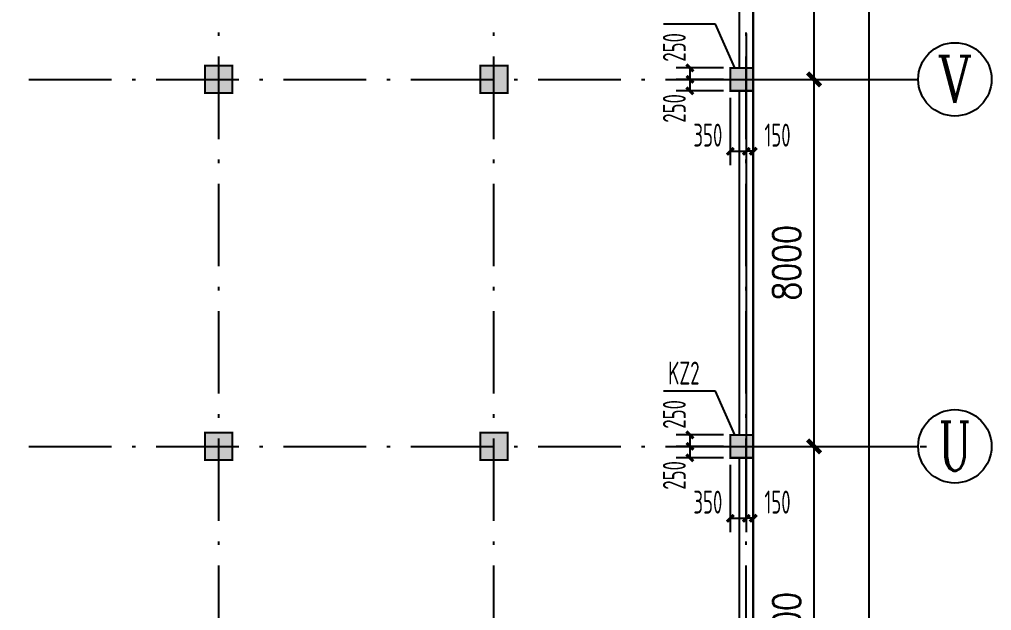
# Model space of a CAD drawing. Extents: x 2468086 to 6957054, y -3413633 to -667223.
# Drawn here: x 5190428 to 5211616, y -1146347 to -1133461 of the extents above; entities that cross this region are included whole.
import ezdxf
from ezdxf.enums import TextEntityAlignment as Align

# ---------------------------------------------------------------- set-up
doc = ezdxf.new("R2010")
doc.units = 0
doc.header["$LTSCALE"] = 100
doc.header["$MEASUREMENT"] = 0
doc.linetypes.add('2', pattern=[18.5, 12, -3, 0.5, -3])
doc.layers.get('0').update_dxf_attribs({"linetype": 'CONTINUOUS'})
doc.layers.get('DEFPOINTS').update_dxf_attribs({"linetype": 'CONTINUOUS'})
for name, color, linetype in [('AXIS', 3, 'CONTINUOUS'), ('AXIS_TEXT', 7, 'CONTINUOUS'), ('HANDRAIL', 3, 'CONTINUOUS'), ('墙__实线', 3, 'CONTINUOUS'), ('柱', 2, 'CONTINUOUS'), ('柱填充', 43, 'CONTINUOUS'), ('柱编号', 211, 'CONTINUOUS'), ('轴线__尺寸数字', 7, 'CONTINUOUS'), ('轴线__点划线', 252, '2'), ('通风井定位', 145, 'CONTINUOUS')]:
    doc.layers.add(name, color=color, linetype=linetype)
doc.styles.add('_TCH_AXIS', font='COMPLEX', dxfattribs={"bigfont": 'GBCBIG'})
doc.styles.add('DIM_FONT', font='SIMPLEX.shx', dxfattribs={"width": 0.8})
doc.styles.add('GB', font='gbxwxt.shx', dxfattribs={"width": 0.7, "height": 500, "bigfont": 'gbhzfs.shx'})
doc.dimstyles.new('DIMN200', dxfattribs={"dimscale": 2, "dimtxt": 300, "dimasz": 100, "dimexe": 250, "dimexo": 300, "dimgap": 150, "dimtad": 1, "dimdec": 0, "dimzin": 0, "dimdsep": 46, "dimtxsty": 'DIM_FONT', "dimblk": 'ARCHTICK', "dimcen": 0.09, "dimclrt": 7, "dimazin": 2, "dimtfac": 1, "dimtdec": 0, "dimtix": 1, "dimtmove": 2, "dimatfit": 3, "dimldrblk": 'ARCHTICK', "dimfxl": 1, "dimtolj": 1, "dimtzin": 0, "dimarcsym": 0})
doc.dimstyles.new('LYSDIM1', dxfattribs={"dimtxt": 375, "dimasz": 1.5, "dimexe": 300, "dimexo": 150, "dimgap": 90, "dimtad": 1, "dimdec": 0, "dimzin": 0, "dimdsep": 46, "dimtxsty": 'GB', "dimblk1": 'JT', "dimblk2": 'JT', "dimsah": 1, "dimcen": 0, "dimclrt": 7, "dimadec": 0, "dimazin": 0, "dimtfac": 1, "dimtdec": 0, "dimtix": 1, "dimtmove": 2, "dimatfit": 3, "dimldrblk": 'JT', "dimfxl": 1, "dimtolj": 1, "dimtzin": 0, "dimarcsym": 0})

# ---------------------------------------------------------------- blocks, each defined once
blk = doc.blocks.new('_ARCHTICK')
at = {"color": 0, "const_width": 0.5}
blk.add_lwpolyline([(-0.71, -0.71), (0.71, 0.71)], dxfattribs=at)
blk = doc.blocks.new('*D2827')
at = {"layer": 'AXIS', "color": 0, "lineweight": -2, "transparency": 16777216}
for p, q in [((5206622, -1142768), (5208249, -1142768)), ((5207749, -1150768), (5207749, -1142768)), ((5206622, -1150768), (5208249, -1150768))]:
    blk.add_line(p, q, dxfattribs=at)
at = {"layer": 'DEFPOINTS', "color": 0, "transparency": 16777216}
for p in [(5206022, -1142768), (5207749, -1142768), (5206022, -1150768)]:
    blk.add_point(p, dxfattribs=at)
at = {"layer": 'AXIS', "color": 0, "lineweight": -2, "transparency": 16777216, "xscale": 200, "yscale": 200, "zscale": 200}
for p, rotation in [((5207749, -1142768), 90), ((5207749, -1150768), 270)]:
    blk.add_blockref('_ARCHTICK', p, dxfattribs=dict(at, rotation=rotation))
at = {"layer": 'AXIS', "color": 7, "transparency": 16777216, "insert": (5207149, -1146768), "char_height": 600, "attachment_point": 5, "rotation": 90, "style": 'DIM_FONT'}
blk.add_mtext('\\A1;8000', dxfattribs=at)
blk = doc.blocks.new('*D2828')
at = {"layer": 'AXIS', "color": 0, "lineweight": -2, "transparency": 16777216}
for p, q in [((5206622, -1134768), (5208249, -1134768)), ((5207749, -1142768), (5207749, -1134768)), ((5206622, -1142768), (5208249, -1142768))]:
    blk.add_line(p, q, dxfattribs=at)
at = {"layer": 'DEFPOINTS', "color": 0, "transparency": 16777216}
for p in [(5206022, -1134768), (5207749, -1134768), (5206022, -1142768)]:
    blk.add_point(p, dxfattribs=at)
at = {"layer": 'AXIS', "color": 0, "lineweight": -2, "transparency": 16777216, "xscale": 200, "yscale": 200, "zscale": 200}
for p, rotation in [((5207749, -1134768), 90), ((5207749, -1142768), 270)]:
    blk.add_blockref('_ARCHTICK', p, dxfattribs=dict(at, rotation=rotation))
at = {"layer": 'AXIS', "color": 7, "transparency": 16777216, "insert": (5207149, -1138768), "char_height": 600, "attachment_point": 5, "rotation": 90, "style": 'DIM_FONT'}
blk.add_mtext('\\A1;8000', dxfattribs=at)
blk = doc.blocks.new('*D2829')
at = {"layer": 'AXIS', "color": 0, "lineweight": -2, "transparency": 16777216}
for p, q in [((5206622, -1126768), (5208249, -1126768)), ((5207749, -1134768), (5207749, -1126768)), ((5206622, -1134768), (5208249, -1134768))]:
    blk.add_line(p, q, dxfattribs=at)
at = {"layer": 'DEFPOINTS', "color": 0, "transparency": 16777216}
for p in [(5206022, -1126768), (5207749, -1126768), (5206022, -1134768)]:
    blk.add_point(p, dxfattribs=at)
at = {"layer": 'AXIS', "color": 0, "lineweight": -2, "transparency": 16777216, "xscale": 200, "yscale": 200, "zscale": 200}
for p, rotation in [((5207749, -1126768), 90), ((5207749, -1134768), 270)]:
    blk.add_blockref('_ARCHTICK', p, dxfattribs=dict(at, rotation=rotation))
at = {"layer": 'AXIS', "color": 7, "transparency": 16777216, "insert": (5207149, -1130768), "char_height": 600, "attachment_point": 5, "rotation": 90, "style": 'DIM_FONT'}
blk.add_mtext('\\A1;8000', dxfattribs=at)
blk = doc.blocks.new('*D2834')
at = {"layer": 'AXIS', "color": 0, "lineweight": -2, "transparency": 16777216}
for p, q in [((5206622, -1102768), (5209449, -1102768)), ((5208949, -1236968), (5208949, -1102768)), ((5206622, -1236968), (5209449, -1236968))]:
    blk.add_line(p, q, dxfattribs=at)
at = {"layer": 'DEFPOINTS', "color": 0, "transparency": 16777216}
for p in [(5206022, -1102768), (5208949, -1102768), (5206022, -1236968)]:
    blk.add_point(p, dxfattribs=at)
at = {"layer": 'AXIS', "color": 0, "lineweight": -2, "transparency": 16777216, "xscale": 200, "yscale": 200, "zscale": 200}
for p, rotation in [((5208949, -1102768), 90), ((5208949, -1236968), 270)]:
    blk.add_blockref('_ARCHTICK', p, dxfattribs=dict(at, rotation=rotation))
at = {"layer": 'AXIS', "color": 7, "transparency": 16777216, "insert": (5208349, -1169868), "char_height": 600, "attachment_point": 5, "rotation": 90, "style": 'DIM_FONT'}
blk.add_mtext('\\A1;134200', dxfattribs=at)
blk = doc.blocks.new('JT')
at = {"layer": '轴线__尺寸数字', "const_width": 45}
blk.add_lwpolyline([(-50, -50), (50, 50)], dxfattribs=at)
blk.add_lwpolyline([(-50, -50), (50, 50)], dxfattribs=at)
blk = doc.blocks.new('*D3064')
at = {"layer": 'DEFPOINTS', "color": 0, "transparency": 16777216}
for p in [(5205921, -1134518), (5205042, -1134768), (5205921, -1134768)]:
    blk.add_point(p, dxfattribs=at)
at = {"layer": '通风井定位', "color": 0, "lineweight": -2, "transparency": 16777216}
for p, q in [((5205771, -1134518), (5204742, -1134518)), ((5205042, -1134519), (5205042, -1134766)), ((5205771, -1134768), (5204742, -1134768))]:
    blk.add_line(p, q, dxfattribs=at)
at = {"layer": '通风井定位', "color": 0, "lineweight": -2, "transparency": 16777216, "xscale": 1.5, "yscale": 1.5, "zscale": 1.5}
for p, rotation in [((5205042, -1134518), 90), ((5205042, -1134768), 270)]:
    blk.add_blockref('JT', p, dxfattribs=dict(at, rotation=rotation))
at = {"layer": '通风井定位', "color": 7, "transparency": 16777216, "insert": (5204702, -1134071), "char_height": 500, "attachment_point": 5, "rotation": 90, "style": 'GB'}
blk.add_mtext('\\A1;250', dxfattribs=at)
blk = doc.blocks.new('*D3065')
at = {"layer": 'DEFPOINTS', "color": 0, "transparency": 16777216}
for p in [(5205921, -1134768), (5205042, -1135018), (5205921, -1135018)]:
    blk.add_point(p, dxfattribs=at)
at = {"layer": '通风井定位', "color": 0, "lineweight": -2, "transparency": 16777216}
for p, q in [((5205771, -1134768), (5204742, -1134768)), ((5205042, -1134769), (5205042, -1135016)), ((5205771, -1135018), (5204742, -1135018))]:
    blk.add_line(p, q, dxfattribs=at)
at = {"layer": '通风井定位', "color": 0, "lineweight": -2, "transparency": 16777216, "xscale": 1.5, "yscale": 1.5, "zscale": 1.5}
for p, rotation in [((5205042, -1134768), 90), ((5205042, -1135018), 270)]:
    blk.add_blockref('JT', p, dxfattribs=dict(at, rotation=rotation))
at = {"layer": '通风井定位', "color": 7, "transparency": 16777216, "insert": (5204702, -1135401), "char_height": 500, "attachment_point": 5, "rotation": 90, "style": 'GB'}
blk.add_mtext('\\A1;250', dxfattribs=at)
blk = doc.blocks.new('*D3066')
at = {"layer": 'DEFPOINTS', "color": 0, "transparency": 16777216}
for p in [(5205921, -1135018), (5206271, -1135018), (5206271, -1136336)]:
    blk.add_point(p, dxfattribs=at)
at = {"layer": '通风井定位', "color": 0, "lineweight": -2, "transparency": 16777216}
for p, q in [((5205921, -1135168), (5205921, -1136636)), ((5206271, -1135168), (5206271, -1136636)), ((5205922, -1136336), (5206269, -1136336))]:
    blk.add_line(p, q, dxfattribs=at)
at = {"layer": '通风井定位', "color": 0, "lineweight": -2, "transparency": 16777216, "xscale": 1.5, "yscale": 1.5, "zscale": 1.5, "rotation": 180}
blk.add_blockref('JT', (5205921, -1136336), dxfattribs=at)
at = {"layer": '通风井定位', "color": 0, "lineweight": -2, "transparency": 16777216, "xscale": 1.5, "yscale": 1.5, "zscale": 1.5}
blk.add_blockref('JT', (5206271, -1136336), dxfattribs=at)
at = {"layer": '通风井定位', "color": 7, "transparency": 16777216, "insert": (5205433, -1135983), "char_height": 500, "attachment_point": 5, "style": 'GB'}
blk.add_mtext('\\A1;350', dxfattribs=at)
blk = doc.blocks.new('*D3067')
at = {"layer": 'DEFPOINTS', "color": 0, "transparency": 16777216}
for p in [(5206271, -1135018), (5206421, -1135018), (5206271, -1136336)]:
    blk.add_point(p, dxfattribs=at)
at = {"layer": '通风井定位', "color": 0, "lineweight": -2, "transparency": 16777216}
for p, q in [((5206271, -1135168), (5206271, -1136636)), ((5206421, -1135168), (5206421, -1136636)), ((5206269, -1136336), (5206268, -1136336)), ((5206421, -1136336), (5206271, -1136336)), ((5206422, -1136336), (5206424, -1136336))]:
    blk.add_line(p, q, dxfattribs=at)
at = {"layer": '通风井定位', "color": 0, "lineweight": -2, "transparency": 16777216, "xscale": 1.5, "yscale": 1.5, "zscale": 1.5}
blk.add_blockref('JT', (5206271, -1136336), dxfattribs=at)
at = {"layer": '通风井定位', "color": 0, "lineweight": -2, "transparency": 16777216, "xscale": 1.5, "yscale": 1.5, "zscale": 1.5, "rotation": 180}
blk.add_blockref('JT', (5206421, -1136336), dxfattribs=at)
at = {"layer": '通风井定位', "color": 7, "transparency": 16777216, "insert": (5206951, -1135983), "char_height": 500, "attachment_point": 5, "style": 'GB'}
blk.add_mtext('\\A1;150', dxfattribs=at)
blk = doc.blocks.new('*D3068')
at = {"layer": 'DEFPOINTS', "color": 0, "transparency": 16777216}
for p in [(5205921, -1142518), (5205042, -1142768), (5205921, -1142768)]:
    blk.add_point(p, dxfattribs=at)
at = {"layer": '通风井定位', "color": 0, "lineweight": -2, "transparency": 16777216}
for p, q in [((5205771, -1142518), (5204742, -1142518)), ((5205042, -1142519), (5205042, -1142766)), ((5205771, -1142768), (5204742, -1142768))]:
    blk.add_line(p, q, dxfattribs=at)
at = {"layer": '通风井定位', "color": 0, "lineweight": -2, "transparency": 16777216, "xscale": 1.5, "yscale": 1.5, "zscale": 1.5}
for p, rotation in [((5205042, -1142518), 90), ((5205042, -1142768), 270)]:
    blk.add_blockref('JT', p, dxfattribs=dict(at, rotation=rotation))
at = {"layer": '通风井定位', "color": 7, "transparency": 16777216, "insert": (5204702, -1142071), "char_height": 500, "attachment_point": 5, "rotation": 90, "style": 'GB'}
blk.add_mtext('\\A1;250', dxfattribs=at)
blk = doc.blocks.new('*D3069')
at = {"layer": 'DEFPOINTS', "color": 0, "transparency": 16777216}
for p in [(5205921, -1142768), (5205042, -1143018), (5205921, -1143018)]:
    blk.add_point(p, dxfattribs=at)
at = {"layer": '通风井定位', "color": 0, "lineweight": -2, "transparency": 16777216}
for p, q in [((5205771, -1142768), (5204742, -1142768)), ((5205042, -1142769), (5205042, -1143016)), ((5205771, -1143018), (5204742, -1143018))]:
    blk.add_line(p, q, dxfattribs=at)
at = {"layer": '通风井定位', "color": 0, "lineweight": -2, "transparency": 16777216, "xscale": 1.5, "yscale": 1.5, "zscale": 1.5}
for p, rotation in [((5205042, -1142768), 90), ((5205042, -1143018), 270)]:
    blk.add_blockref('JT', p, dxfattribs=dict(at, rotation=rotation))
at = {"layer": '通风井定位', "color": 7, "transparency": 16777216, "insert": (5204702, -1143401), "char_height": 500, "attachment_point": 5, "rotation": 90, "style": 'GB'}
blk.add_mtext('\\A1;250', dxfattribs=at)
blk = doc.blocks.new('*D3070')
at = {"layer": 'DEFPOINTS', "color": 0, "transparency": 16777216}
for p in [(5205921, -1143018), (5206271, -1143018), (5206271, -1144336)]:
    blk.add_point(p, dxfattribs=at)
at = {"layer": '通风井定位', "color": 0, "lineweight": -2, "transparency": 16777216}
for p, q in [((5205921, -1143168), (5205921, -1144636)), ((5206271, -1143168), (5206271, -1144636)), ((5205922, -1144336), (5206269, -1144336))]:
    blk.add_line(p, q, dxfattribs=at)
at = {"layer": '通风井定位', "color": 0, "lineweight": -2, "transparency": 16777216, "xscale": 1.5, "yscale": 1.5, "zscale": 1.5, "rotation": 180}
blk.add_blockref('JT', (5205921, -1144336), dxfattribs=at)
at = {"layer": '通风井定位', "color": 0, "lineweight": -2, "transparency": 16777216, "xscale": 1.5, "yscale": 1.5, "zscale": 1.5}
blk.add_blockref('JT', (5206271, -1144336), dxfattribs=at)
at = {"layer": '通风井定位', "color": 7, "transparency": 16777216, "insert": (5205433, -1143983), "char_height": 500, "attachment_point": 5, "style": 'GB'}
blk.add_mtext('\\A1;350', dxfattribs=at)
blk = doc.blocks.new('*D3071')
at = {"layer": 'DEFPOINTS', "color": 0, "transparency": 16777216}
for p in [(5206271, -1143018), (5206421, -1143018), (5206271, -1144336)]:
    blk.add_point(p, dxfattribs=at)
at = {"layer": '通风井定位', "color": 0, "lineweight": -2, "transparency": 16777216}
for p, q in [((5206271, -1143168), (5206271, -1144636)), ((5206421, -1143168), (5206421, -1144636)), ((5206269, -1144336), (5206268, -1144336)), ((5206421, -1144336), (5206271, -1144336)), ((5206422, -1144336), (5206424, -1144336))]:
    blk.add_line(p, q, dxfattribs=at)
at = {"layer": '通风井定位', "color": 0, "lineweight": -2, "transparency": 16777216, "xscale": 1.5, "yscale": 1.5, "zscale": 1.5}
blk.add_blockref('JT', (5206271, -1144336), dxfattribs=at)
at = {"layer": '通风井定位', "color": 0, "lineweight": -2, "transparency": 16777216, "xscale": 1.5, "yscale": 1.5, "zscale": 1.5, "rotation": 180}
blk.add_blockref('JT', (5206421, -1144336), dxfattribs=at)
at = {"layer": '通风井定位', "color": 7, "transparency": 16777216, "insert": (5206951, -1143983), "char_height": 500, "attachment_point": 5, "style": 'GB'}
blk.add_mtext('\\A1;150', dxfattribs=at)

msp = doc.modelspace()

# ---------------------------------------------------------------- hatches: boundary and pattern name
at = {"layer": '柱填充'}
for points in [[(5194470.8, -1134467.8), (5194470.8, -1135067.8), (5195070.8, -1135067.8), (5195070.8, -1134467.8)], [(5200470.8, -1134467.8), (5200470.8, -1135067.8), (5201070.8, -1135067.8), (5201070.8, -1134467.8)], [(5205920.8, -1134517.8), (5205920.8, -1135017.8), (5206420.8, -1135017.8), (5206420.8, -1134517.8)], [(5194470.8, -1142467.8), (5194470.8, -1143067.8), (5195070.8, -1143067.8), (5195070.8, -1142467.8)], [(5200470.8, -1142467.8), (5200470.8, -1143067.8), (5201070.8, -1143067.8), (5201070.8, -1142467.8)], [(5205920.8, -1142517.8), (5205920.8, -1143017.8), (5206420.8, -1143017.8), (5206420.8, -1142517.8)]]:
    msp.add_hatch(color=256, dxfattribs=at).paths.add_polyline_path(points)

# ---------------------------------------------------------------- linework, layer by layer
at = {"layer": 'AXIS'}
for p, q in [((5206021.8, -1134767.8), (5210016.5, -1134767.8)), ((5206021.8, -1142767.8), (5210016.5, -1142767.8))]:
    msp.add_line(p, q, dxfattribs=at)
for centre in [(5210816.5, -1134767.8), (5210816.5, -1142767.8)]:
    msp.add_circle(centre, 800, dxfattribs=at)
at = {"layer": 'HANDRAIL', "ltscale": 500}
msp.add_line((5206270.8, -1133767.8), (5206270.8, -1143767.8), dxfattribs=at)
at = {"layer": '墙__实线', "color": 94, "const_width": 45}
for points in [[(5206120.8, -1134517.8), (5206120.8, -1127017.8)], [(5206420.8, -1134517.8), (5206420.8, -1127017.8)], [(5206120.8, -1142517.8), (5206120.8, -1135017.8)], [(5206420.8, -1142517.8), (5206420.8, -1135017.8)], [(5206120.8, -1150517.8), (5206120.8, -1143017.8)], [(5206420.8, -1150517.8), (5206420.8, -1143017.8)]]:
    msp.add_lwpolyline(points, dxfattribs=at)
at = {"layer": '柱', "const_width": 45}
for points in [[(5194470.8, -1134467.8), (5194470.8, -1135067.8), (5195070.8, -1135067.8), (5195070.8, -1134467.8), (5194470.8, -1134467.8)], [(5200470.8, -1134467.8), (5200470.8, -1135067.8), (5201070.8, -1135067.8), (5201070.8, -1134467.8), (5200470.8, -1134467.8)], [(5205920.8, -1134517.8), (5205920.8, -1135017.8), (5206420.8, -1135017.8), (5206420.8, -1134517.8), (5205920.8, -1134517.8)], [(5194470.8, -1142467.8), (5194470.8, -1143067.8), (5195070.8, -1143067.8), (5195070.8, -1142467.8), (5194470.8, -1142467.8)], [(5200470.8, -1142467.8), (5200470.8, -1143067.8), (5201070.8, -1143067.8), (5201070.8, -1142467.8), (5200470.8, -1142467.8)], [(5205920.8, -1142517.8), (5205920.8, -1143017.8), (5206420.8, -1143017.8), (5206420.8, -1142517.8), (5205920.8, -1142517.8)]]:
    msp.add_lwpolyline(points, dxfattribs=at)
at = {"layer": '柱编号'}
for p, q in [((5205600.6, -1133563.5), (5204468.4, -1133563.5)), ((5206023.4, -1134517.8), (5205600.6, -1133563.5)), ((5205600.6, -1141563.5), (5204468.4, -1141563.5)), ((5206023.4, -1142517.8), (5205600.6, -1141563.5))]:
    msp.add_line(p, q, dxfattribs=at)
at = {"layer": '轴线__点划线', "ltscale": 1.5}
for p, q in [((5194770.8, -1158267.8), (5194770.8, -1100139.4)), ((5200770.8, -1158267.8), (5200770.8, -1100139.4)), ((5206270.8, -1158267.8), (5206270.8, -1100139.4)), ((5096285.1, -1134767.8), (5210016.5, -1134767.8)), ((5096285.1, -1142767.8), (5210195.2, -1142767.8))]:
    msp.add_line(p, q, dxfattribs=at)

# ---------------------------------------------------------------- texts
at = {"layer": 'AXIS_TEXT', "style": '_TCH_AXIS'}
for s, height, width, p, p2 in [('V', 1018.2, 0.888889, (5210428.6, -1135276.9), (5211204.3, -1135276.9)), ('U', 1065, 0.7, (5210461.4, -1143300.3), (5211171.5, -1143300.3))]:
    msp.add_text(s, height=height, dxfattribs=dict(at, width=width)).set_placement(p, p2, align=Align.FIT)
at = {"layer": '柱编号', "style": 'GB', "width": 0.7}
msp.add_text('KZ2', height=500, dxfattribs=at).set_placement((5204566.6, -1141420.2))

# ---------------------------------------------------------------- dimensions: what is measured, and where the dimension line sits
at = {"layer": 'AXIS'}
for p1, p2, distance, picture, middle in [((5206021.8, -1236967.6), (5206021.8, -1102767.8), -2927.6, '*D2834', (5208349.4, -1169867.7)), ((5206021.8, -1134767.8), (5206021.8, -1126767.8), -1727.6, '*D2829', (5207149.4, -1130767.8)), ((5206021.8, -1142767.8), (5206021.8, -1134767.8), -1727.6, '*D2828', (5207149.4, -1138767.8)), ((5206021.8, -1150767.8), (5206021.8, -1142767.8), -1727.6, '*D2827', (5207149.4, -1146767.8))]:
    dim = msp.add_aligned_dim(p1=p1, p2=p2, distance=distance, dimstyle='DIMN200', dxfattribs=at)
    dim.commit()
    dim.dimension.update_dxf_attribs({"geometry": picture, "text_midpoint": middle})
at = {"layer": '通风井定位'}
for base, p1, p2, picture, middle in [((5205041.7, -1134767.8), (5205920.8, -1134517.8), (5205920.8, -1134767.8), '*D3064', (5204701.6, -1134070.6)), ((5205041.7, -1135017.8), (5205920.8, -1134767.8), (5205920.8, -1135017.8), '*D3065', (5204701.6, -1135401.3)), ((5205041.7, -1142767.8), (5205920.8, -1142517.8), (5205920.8, -1142767.8), '*D3068', (5204701.6, -1142070.6)), ((5205041.7, -1143017.8), (5205920.8, -1142767.8), (5205920.8, -1143017.8), '*D3069', (5204701.6, -1143401.3))]:
    dim = msp.add_linear_dim(base=base, p1=p1, p2=p2, angle=90, dimstyle='LYSDIM1', override={"dimtxt": 500}, dxfattribs=at)
    dim.commit()
    dim.dimension.update_dxf_attribs({"geometry": picture, "text_midpoint": middle, "dimtype": 128})
for base, p1, p2, picture, middle in [((5206270.8, -1136335.8), (5205920.8, -1135017.8), (5206270.8, -1135017.8), '*D3066', (5205433.2, -1135982.6)), ((5206270.8, -1136335.8), (5206420.8, -1135017.8), (5206270.8, -1135017.8), '*D3067', (5206951.2, -1135982.6)), ((5206270.8, -1144335.8), (5205920.8, -1143017.8), (5206270.8, -1143017.8), '*D3070', (5205433.2, -1143982.6)), ((5206270.8, -1144335.8), (5206420.8, -1143017.8), (5206270.8, -1143017.8), '*D3071', (5206951.2, -1143982.6))]:
    dim = msp.add_linear_dim(base=base, p1=p1, p2=p2, dimstyle='LYSDIM1', override={"dimtxt": 500}, dxfattribs=at)
    dim.commit()
    dim.dimension.update_dxf_attribs({"geometry": picture, "text_midpoint": middle, "dimtype": 128})

doc.saveas('drawing.dxf')
